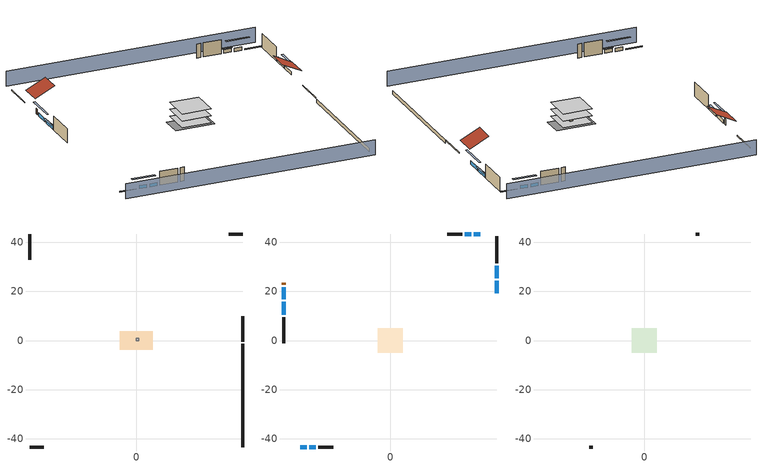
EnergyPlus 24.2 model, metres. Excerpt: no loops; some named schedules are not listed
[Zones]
crawlspace - vented
 floor foundation (Slab1 construction): -6.75,-3.75 -6.75,3.75 6.75,3.75 6.75,-3.75 z-0.91
 wall outside (RimJoist1 construction): 43.39,-0.47 43.39,9.92 z0.3:0.61
 wall outside (RimJoist2 construction): -43.39,-43.39 -37.6,-43.39 z0.3:0.61
 wall outside (RimJoist3 construction): -43.39,43.39 -43.39,32.99 z0.3:0.61
 wall outside (RimJoist4 construction): 43.39,43.39 37.6,43.39 z0.3:0.61
 wall foundation (FoundationWall1 construction): 43.39,-43.39 43.39,-1.4 z-0.91:0.3
furnace airloop ret air zone
 floor adiabatic (AdiabaticConst): 0,0 0,1 1,1 1,0 z0
 wall adiabatic (AdiabaticConst): 0,1 0,0 1,0 1,1 0,1 z0:1
 ceiling adiabatic (AdiabaticConst): 1,0 1,1 0,1 0,0 z1
conditioned space
 floor to crawlspace - vented (Floor1 construction): -5.03,-5.03 -5.03,5.03 5.03,5.03 5.03,-5.03 z0.3
 floor adiabatic (AdiabaticFloorConstruction): -5.03,-5.03 -5.03,5.03 5.03,5.03 5.03,-5.03 z2.74
 wall outside (AdiabaticWallConstruction 1): -43.39,23.62 -43.39,22.7 z0.3:2.34
 wall outside (AdiabaticWallConstruction): 43.39,19.3 43.39,24.42 / 43.39,25.35 43.39,30.46 / -43.39,15.8 -43.39,10.48 z0.3:1.46; -36.67,-43.39 -33.97,-43.39 / -33.04,-43.39 -30.34,-43.39 / 36.67,43.39 33.97,43.39 / 33.04,43.39 30.34,43.39 z0.3:1.52; -43.39,21.77 -43.39,16.73 z0.3:1.43
 wall outside (Wall1 construction): 43.39,31.39 43.39,42.46 z0.3:5.18
 wall outside (Wall2 construction): -29.42,-43.39 -23.27,-43.39 z0.3:5.18
 wall outside (Wall3 construction): -43.39,9.55 -43.39,-1.13 z0.3:5.18
 wall outside (Wall4 construction): 29.42,43.39 23.27,43.39 z0.3:5.18
 window (WindowConstruction): 43.39,19.3 43.39,24.42 z0.3:1.46
 window (WindowConstruction 1): 43.39,25.35 43.39,30.46 z0.3:1.46
 window (WindowConstruction 2): -36.67,-43.39 -33.97,-43.39 z0.3:1.52
 window (WindowConstruction 3): -33.04,-43.39 -30.34,-43.39 z0.3:1.52
 window (WindowConstruction 4): -43.39,21.77 -43.39,16.73 z0.3:1.43
 window (WindowConstruction 5): -43.39,15.8 -43.39,10.48 z0.3:1.46
 window (WindowConstruction 6): 36.67,43.39 33.97,43.39 z0.3:1.52
 window (WindowConstruction 7): 33.04,43.39 30.34,43.39 z0.3:1.52
 door (Door): -43.39,23.61 -43.39,22.7 z0.3:2.34
 ceiling adiabatic (AdiabaticFloorConstruction): 5.03,-5.03 5.03,5.03 -5.03,5.03 -5.03,-5.03 z2.74
attic - vented
 floor to conditioned space (Floor2 construction Reversed): -5.03,-5.03 -5.03,5.03 5.03,5.03 5.03,-5.03 z5.18
 wall outside (Wall5 construction): -22.34,-43.39 -20.89,-43.39 z0.3:5.18
 wall outside (Wall6 construction): 22.34,43.39 20.89,43.39 z0.3:5.18
 roof outside (Roof1 construction): 43.39,18.37,5.18 36.66,18.37,8.55 36.66,10.85,8.55 43.39,10.85,5.18
 roof outside (Roof2 construction): -43.39,24.54,5.18 -36.66,24.54,8.55 -36.66,32.07,8.55 -43.39,32.07,5.18
shading: 43.39,47.96 -43.39,47.96 / -43.39,-47.96 43.39,-47.96 z0:5.18; 43.39,27.16 43.39,16.56 44,16.56 44,27.16 z4.21; 43.39,30.77 43.39,25.04 44,25.04 44,30.77 z1.77; -31.23,-43.39 -39.41,-43.39 -39.41,-44 -31.23,-44 z4.27; -30.04,-43.39 -33.35,-43.39 -33.35,-44 -30.04,-44 z1.83; -43.39,13.99 -43.39,24.52 -44,24.52 -44,13.99 z4.18; -43.39,10.18 -43.39,16.11 -44,16.11 -44,10.18 z1.77; 31.23,43.39 39.41,43.39 39.41,44 31.23,44 z4.27; 30.04,43.39 33.35,43.39 33.35,44 30.04,44 z1.83
[Building]
Building 1: Terrain=Suburbs
[Site:Location]
Portland Intl Arpt_OR: Latitude {deg}=45.59; Longitude {deg}=-122.6; Time Zone {hr}=-8; Elevation {m}=33; Keep Site Location Information=Yes
[Site:GroundTemperature:Shallow]
10.2558, 8.96328, 8.85977, 9.47314, 11.9355, 14.3863, 16.5111, 17.8571, 17.9714, 16.8767, 14.8061, 12.4304
[Site:WaterMainsTemperature]
Calculation Method=Schedule; Temperature Schedule=mains temperature schedule
[Material] Roughness=Rough; Thermal Absorptance=0.9
Name | Thickness {m} | Conductivity {W/m-K} | Density {kg/m3} | Specific Heat {J/kg-K} | Solar Absorptance | Visible Absorptance
asphalt or fiberglass shingles | 0.00635 | 0.162714 | 1121.4 | 1465.45 | 0.85 | 0.85
ceiling loosefill ins | 0.338667 | 0.0480833 | 16.02 | 1046.75 | 0.7 | 0.7
ceiling stud and cavity | 0.1397 | 0.0920385 | 65.682 | 1177.47 | 0.7 | 0.7
concrete 8.0 in. | 0.2032 | 1.803125 | 2242.8 | 837.4 | 0.7 | 0.7
door material | 0.04445 | 0.0612267 | 512.64 | 1214.23 | 0.7 | 0.7
fiber cement siding | 0.009525 | 0.258207 | 347.634 | 1004.88 | 0.5 | 0.5
floor covering | 0.0127 | 0.0433444 | 54.468 | 1339.84 | 0.6 | 0.6
floor rigid ins; wall rigid ins | 0.512978 | 0.029427 | 32.04 | 1214.23 | 0.7 | 0.7
floor stud and cavity | 0.1397 | 0.923637 | 92.3553 | 1139.71 | 0.7 | 0.7
floor stud and cavity 1 | 0.1397 | 1.75129 | 37.0049 | 1207.88 | 0.7 | 0.7
furniture material conditioned space 1 | 0.1524 | 0.115458 | 640.8 | 1214.23 | 0.6 | 0.6
gypsum board | 0.0127 | 0.160291 | 801 | 837.4 | 0.6 | 0.6
osb sheathing 0.5 in. | 0.0127 | 0.115458 | 512.64 | 1214.23 | 0.6 | 0.6
osb sheathing 0.5 in. 1 | 0.0127 | 0.115458 | 512.64 | 1214.23 | 0.7 | 0.7
osb sheathing 0.75 in. | 0.01905 | 0.115458 | 512.64 | 1214.23 | 0.7 | 0.7
rim joist stud and cavity | 0.0508 | 0.178804 | 50.32683 | 1063.81 | 0.6 | 0.6
roof rigid ins | 0.00281632 | 0.029427 | 32.04 | 1214.23 | 0.7 | 0.7
soil 0.5 in. | 0.0127 | 1.3848 | 1842.3 | 418.7 | 0.7 | 0.7
wall stud and cavity | 0.1397 | 0.551395 | 139.0536 | 1170.24 | 0.7 | 0.7
wall stud and cavity 1 | 0.1397 | 0.346631 | 139.0536 | 1170.24 | 0.6 | 0.6
wall stud and cavity 2 | 0.0889 | 0.380278 | 52.3479 | 1209.89 | 0.7 | 0.7
wall stud and cavity 3 | 0.0889 | 0.391764 | 83.0341 | 1211.67 | 0.7 | 0.7
wood siding; wood siding 1 | 0.0254 | 0.102417 | 544.68 | 1172.36 | 0.7 | 0.7
[Material:NoMass]
Adiabatic: Roughness=Rough; Thermal Resistance {m2-K/W}=176.1; Thermal Absorptance=0.9; Solar Absorptance=0.7; Visible Absorptance=0.7
[WindowMaterial:SimpleGlazingSystem]
WindowMaterial: U-Factor {W/m2-K}=2.78222; Solar Heat Gain Coefficient=0.56
[Construction]
AdiabaticConst: Adiabatic
AdiabaticFloorConstruction: floor stud and cavity 1, floor rigid ins, osb sheathing 0.75 in., floor covering
AdiabaticWallConstruction: wood siding, wall rigid ins, wall stud and cavity 2, gypsum board
AdiabaticWallConstruction 1: wood siding 1, wall rigid ins, wall stud and cavity 2, gypsum board
Door: door material
Floor1 construction: floor stud and cavity, osb sheathing 0.75 in., floor covering
Floor2 construction Reversed: gypsum board, ceiling stud and cavity, ceiling loosefill ins
FoundationWall1 construction: concrete 8.0 in.
furniture construction conditioned space 1: furniture material conditioned space 1
PartitionWallConstruction: gypsum board, wall stud and cavity 3, gypsum board
RimJoist1 construction; RimJoist2 construction; RimJoist3 construction; RimJoist4 construction: fiber cement siding, rim joist stud and cavity
Roof1 construction; Roof2 construction: asphalt or fiberglass shingles, roof rigid ins, osb sheathing 0.5 in.
Slab1 construction: soil 0.5 in.
Wall1 construction; Wall2 construction; Wall3 construction; Wall4 construction: fiber cement siding, osb sheathing 0.5 in. 1, wall stud and cavity, gypsum board
Wall5 construction; Wall6 construction: fiber cement siding, osb sheathing 0.5 in. 1, wall stud and cavity 1
WindowConstruction; WindowConstruction 1; WindowConstruction 2; WindowConstruction 3; WindowConstruction 4; WindowConstruction 5; WindowConstruction 6; WindowConstruction 7: WindowMaterial
[Zone] Multiplier=1
Name | Volume {m3} | Part of Total Floor Area
attic - vented | 75.9013 | Yes
conditioned space | 493.619 | Yes
crawlspace - vented | 123.405 | Yes
furnace airloop ret air zone | 1 | No
[Space]
Name | Zone | Volume {m3} | Space Type
attic - vented 1 | attic - vented | 75.9013
conditioned space 1 | conditioned space | 493.619
crawlspace - vented 1 | crawlspace - vented | 123.405
furnace airloop ret air space | furnace airloop ret air zone |  | Plenum Space Type
[ZoneInfiltration:EffectiveLeakageArea]
infil attic - vented 1: Zone or Space=attic - vented 1; Schedule=Always On Discrete; Effective Air Leakage Area {cm2}=3373.59; Stack Coefficient=0.000156436; Wind Coefficient=4.26639e-05
[ZoneMixing] Schedule=Always On Continuous; Design Flow Rate Calculation Method=Flow/Zone; Design Flow Rate {m3/s}=0
Name | Zone or Space | Source Zone or Space
whole house fan mix | attic - vented | conditioned space
furnace airloop_0 ZoneMixDZToCond mix | conditioned space | crawlspace - vented
furnace airloop_0 ZoneMixCondToDZ mix | crawlspace - vented | conditioned space
[SurfaceProperty:IncidentSolarMultiplier] Incident Solar Multiplier=1; Incident Solar Multiplier Schedule=trans schedule winter=0.85 summer=0.7
Window1; Window2; Window3; Window4; Window5; Window6; Window7; Window8
[InternalMass] Zone or ZoneList=conditioned space; Space or SpaceList=conditioned space 1
Name | Construction | Surface Area {m2}
furniture mass conditioned space 1 | furniture construction conditioned space 1 | 80.97429
partition wall mass | PartitionWallConstruction | 202.436
[Lights]
interior lighting: Zone or ZoneList or Space or SpaceList=conditioned space 1; Schedule=lighting_interior; Design Level Calculation Method=LightingLevel; Lighting Level {W}=410.126; Return Air Fraction=0; Fraction Radiant=0.6; Fraction Visible=0.2; Fraction Replaceable=1
[People]
occupants: Zone or ZoneList or Space or SpaceList=conditioned space 1; Number of People Schedule=occupants; Number of People Calculation Method=People; Number of People=1; Fraction Radiant=0.314171; Sensible Heat Fraction=0.56303; Activity Level Schedule=occupants activity schedule; Carbon Dioxide Generation Rate {m3/s-W}=0; Enable ASHRAE 55 Comfort Warnings=No; Mean Radiant Temperature Calculation Type=EnclosureAveraged
[ElectricEquipment] Zone or ZoneList or Space or SpaceList=conditioned space 1; Design Level Calculation Method=EquipmentLevel
Name | Schedule | Design Level {W} | Fraction Latent | Fraction Radiant | Fraction Lost
ceiling fan | ceiling_fan | 17.4571 | 0 | 0.558 | 0
clothes dryer | clothes_dryer | 12425.3 | 0.015 | 0.081 | 0.85
clothes washer | clothes_washer | 493.223 | 0.03 | 0.162 | 0.7
cooking range | cooking_range | 3743.47 | 0.08 | 0.432 | 0.2
dishwasher | dishwasher | 890.497 | 0.3 | 0.18 | 0.4
freezer | freezer schedule | 194.914 | 0 | 0.6 | 0
fridge | fridge schedule | 45.9075 | 0 | 0.6 | 0
fridge 1 | fridge schedule 1 | 90.9498 | 0 | 0.6 | 0
mech vent bath fan 0 | mech vent bath fan 0 schedule | 30 | 0 | 0 | 1
mech vent house fan | mech vent house fan schedule | 0 | 0 | 0 | 1
mech vent house fan cfis | mech vent house fan cfis schedule | 0 | 0 | 0 | 0
mech vent range fan 0 | mech vent range fan 0 schedule | 30 | 0 | 0 | 1
misc plug loads | plug_loads_other | 620.456 | 0.021 | 0.558 | 0.049
misc tv | plug_loads_tv | 757.991 | 0 | 0.6 | 0
whole house fan | Always On Discrete | 0 | 0 | 0 | 1
[OtherEquipment] Design Level Calculation Method=EquipmentLevel
Name | Fuel Type | Zone or ZoneList or Space or SpaceList | Schedule | Design Level {W} | Fraction Latent | Fraction Radiant | Fraction Lost
clothes dryer 1 | Electricity | conditioned space 1 | clothes_dryer | 0 | 0.015 | 0.081 | 0.85
cooking range 1 | Electricity | conditioned space 1 | cooking_range | 0 | 0.08 | 0.432 | 0.2
furnace airloop_0 SupCondToLv; furnace airloop_0 SupSensLkToCond; mech vent house fan sensible load; water heater sens | None | conditioned space 1 | Always On Discrete | 0 | 0 | 0 | 0
furnace airloop_0 SupLatLkToCond; mech vent house fan latent load; water heater lat | None | conditioned space 1 | Always On Discrete | 0 | 1 | 0 | 0
general water use latent | None | conditioned space 1 | general water use schedule | 25.6591 | 1 | 0 | 0
general water use sensible | None | conditioned space 1 | general water use schedule | -25.2881 | 0 | 0.6 | 0
water heater energy adjustment1 | Electricity | conditioned space 1 | Always On Discrete | 0.01 | 0 | 0 | 1
furnace airloop_0 RetCondToDZ; furnace airloop_0 SupCondToDZ; furnace airloop_0 SupSensLkToDZ | None | crawlspace - vented 1 | Always On Discrete | 0 | 0 | 0 | 0
furnace airloop_0 SupLatLkToDZ | None | crawlspace - vented 1 | Always On Discrete | 0 | 1 | 0 | 0
furnace airloop_0 RetCondToRP; furnace airloop_0 RetSensLkToRP | None | furnace airloop ret air space | Always On Discrete | 0 | 0 | 0 | 0
furnace airloop_0 RetLatLkToRP | None | furnace airloop ret air space | Always On Discrete | 0 | 1 | 0 | 0
[ZoneInfiltration:DesignFlowRate] Schedule=Always On Discrete
Name | Zone or ZoneList or Space or SpaceList | Design Flow Rate Calculation Method | Design Flow Rate {m3/s} | Air Changes per Hour {1/hr} | Constant Term Coefficient | Temperature Term Coefficient | Velocity Term Coefficient | Velocity Squared Term Coefficient
infil flow; natural vent flow; whole house fan flow | conditioned space 1 | Flow/Zone | 0
crawlspace_vented 1 duct leakage imbalance infil flow | crawlspace - vented 1 | Flow/Zone | 0
infil crawlspace - vented 1 | crawlspace - vented 1 | AirChanges/Hour |  | 2.6013 | 1 | 0 | 0 | 0
[SurfaceProperty:ExposedFoundationPerimeter]
Slab1: Exposed Perimeter Calculation Method=TotalExposedPerimeter; Total Exposed Perimeter {m}=41.9862
[SpaceList]
Plenum Space Type: furnace airloop ret air space
[AvailabilityManager:Scheduled]
furnace airloop Availability Manager: Schedule=Always On Discrete
[AirLoopHVAC:ReturnPlenum]
Air Loop HVAC Return Plenum 1: Zone=furnace airloop ret air zone
[WaterUse:Equipment]
dishwasher: Peak Flow Rate {m3/s}=1.56527e-05; Flow Rate Fraction Schedule=hot_water_dishwasher
[Foundation:Kiva]
Foundation Kiva 1: Initial Indoor Air Temperature {C}=8.52769; Wall Height Above Grade {m}=0.3048; Wall Depth Below Slab {m}=0.2032
[Foundation:Kiva:Settings]
Soil Conductivity {W/m-K}=1.3848; Soil Density {kg/m3}=1842.3; Soil Specific Heat {J/kg-K}=418.7; Ground Solar Absorptivity=0.9; Ground Thermal Absorptivity=0.9; Ground Surface Roughness {m}=0.03; Far-Field Width {m}=40; Deep-Ground Boundary Condition=ZeroFlux; Deep-Ground Depth {m}=40; Minimum Cell Dimension {m}=0.2; Maximum Cell Growth Coefficient=3; Simulation Timestep=Timestep
[Exterior:Lights]
exterior lighting: Schedule=exterior lighting schedule; Design Level {W}=12.0218
[EnergyManagementSystem:GlobalVariable]
furnace_airloop_0_DuctImbalLkExhFanEquivCond
furnace_airloop_0_DuctImbalLkExhFanEquivDZ
furnace_airloop_0_DuctImbalLkSupFanEquivCond
furnace_airloop_0_DuctImbalLkSupFanEquivDZ
furnace_airloop_0_DZ_T
furnace_airloop_0_DZ_W
furnace_airloop_0_RetCondToDZ
furnace_airloop_0_RetCondToRP
furnace_airloop_0_RetLatLkToRP
furnace_airloop_0_RetSensLkToRP
furnace_airloop_0_SupCondToDZ
furnace_airloop_0_SupCondToLv
furnace_airloop_0_SupLatLkToCond
furnace_airloop_0_SupLatLkToDZ
furnace_airloop_0_SupSensLkToCond
furnace_airloop_0_SupSensLkToDZ
furnace_airloop_0_ZoneMixCondToDZ
furnace_airloop_0_ZoneMixDZToCond
furnace_airloop_AH_MFR
furnace_airloop_AH_Tout
furnace_airloop_AH_VFR
furnace_airloop_AH_Wout
furnace_airloop_Fan_RTF
furnace_airloop_RA_T
furnace_airloop_Ra_W
infil_program_Qfan
infil_program_Qinf
natural_vent_program_Qnv
natural_vent_program_Qwhf
[EnergyManagementSystem:Sensor]
Name | Output:Variable or Output:Meter Index Key | Output:Variable or Output:Meter
airflow_gain | infil flow | Infiltration Sensible Heat Gain Energy
airflow_gain_1 | natural vent flow | Infiltration Sensible Heat Gain Energy
airflow_gain_2 | whole house fan flow | Infiltration Sensible Heat Gain Energy
airflow_loss | infil flow | Infiltration Sensible Heat Loss Energy
airflow_loss_1 | natural vent flow | Infiltration Sensible Heat Loss Energy
airflow_loss_2 | whole house fan flow | Infiltration Sensible Heat Loss Energy
clg_load_cond |  | Cooling:EnergyTransfer:Zone:CONDITIONED SPACE
clg_load_duct |  | Cooling:EnergyTransfer:Zone:FURNACE AIRLOOP RET AIR ZONE
clg_sp_s; clg_sp_s_1 | cooling setpoint | Schedule Value
clothes_dryer_exhaust_0_sch_s | clothes_dryer | Schedule Value
cool_season | cooling season schedule | Schedule Value
ducts_conv | furnace airloop_0 RetCondToRP | Other Equipment Convective Heating Energy
ducts_conv_1 | furnace airloop_0 RetLatLkToRP | Other Equipment Convective Heating Energy
ducts_conv_2 | furnace airloop_0 RetSensLkToRP | Other Equipment Convective Heating Energy
ducts_conv_3 | furnace airloop_0 SupCondToLv | Other Equipment Convective Heating Energy
ducts_conv_4 | furnace airloop_0 SupLatLkToCond | Other Equipment Convective Heating Energy
ducts_conv_5 | furnace airloop_0 SupSensLkToCond | Other Equipment Convective Heating Energy
ducts_rad | furnace airloop_0 RetCondToRP | Other Equipment Radiant Heating Energy
ducts_rad_1 | furnace airloop_0 RetLatLkToRP | Other Equipment Radiant Heating Energy
ducts_rad_2 | furnace airloop_0 RetSensLkToRP | Other Equipment Radiant Heating Energy
ducts_rad_3 | furnace airloop_0 SupCondToLv | Other Equipment Radiant Heating Energy
ducts_rad_4 | furnace airloop_0 SupLatLkToCond | Other Equipment Radiant Heating Energy
ducts_rad_5 | furnace airloop_0 SupSensLkToCond | Other Equipment Radiant Heating Energy
furnace_airloop_0_DZ_T_s | crawlspace - vented | Zone Air Temperature
furnace_airloop_0_DZ_W_s | crawlspace - vented | Zone Mean Air Humidity Ratio
furnace_airloop_AH_MFR_s | Node 6 | System Node Mass Flow Rate
furnace_airloop_AH_Tout_s | Node 6 | System Node Temperature
furnace_airloop_AH_VFR_s | Node 6 | System Node Current Density Volume Flow Rate
furnace_airloop_AH_Wout_s | Node 6 | System Node Humidity Ratio
furnace_airloop_RA_T_s | Node 9 | System Node Temperature
furnace_airloop_Ra_W_s | Node 9 | System Node Humidity Ratio
htg_load_cond |  | Heating:EnergyTransfer:Zone:CONDITIONED SPACE
htg_load_duct |  | Heating:EnergyTransfer:Zone:FURNACE AIRLOOP RET AIR ZONE
htg_sp_s; htg_sp_s_1 | heating setpoint | Schedule Value
ig_ee_conv | ceiling fan | Electric Equipment Convective Heating Energy
ig_ee_conv_1 | clothes dryer | Electric Equipment Convective Heating Energy
ig_ee_conv_10 | whole house fan | Electric Equipment Convective Heating Energy
ig_ee_conv_3 | cooking range | Electric Equipment Convective Heating Energy
ig_ee_conv_4 | dishwasher | Electric Equipment Convective Heating Energy
ig_ee_conv_5 | freezer | Electric Equipment Convective Heating Energy
ig_ee_conv_6 | fridge | Electric Equipment Convective Heating Energy
ig_ee_conv_7 | fridge 1 | Electric Equipment Convective Heating Energy
ig_ee_conv_8 | misc plug loads | Electric Equipment Convective Heating Energy
ig_ee_conv_9 | misc tv | Electric Equipment Convective Heating Energy
ig_ee_rad | ceiling fan | Electric Equipment Radiant Heating Energy
ig_ee_rad_1 | clothes dryer | Electric Equipment Radiant Heating Energy
ig_ee_rad_10 | whole house fan | Electric Equipment Radiant Heating Energy
ig_ee_rad_3 | cooking range | Electric Equipment Radiant Heating Energy
ig_ee_rad_4 | dishwasher | Electric Equipment Radiant Heating Energy
ig_ee_rad_5 | freezer | Electric Equipment Radiant Heating Energy
ig_ee_rad_6 | fridge | Electric Equipment Radiant Heating Energy
ig_ee_rad_7 | fridge 1 | Electric Equipment Radiant Heating Energy
ig_ee_rad_8 | misc plug loads | Electric Equipment Radiant Heating Energy
ig_ee_rad_9 | misc tv | Electric Equipment Radiant Heating Energy
ig_lgt_conv | interior lighting | Lights Convective Heating Energy
ig_lgt_rad | interior lighting | Lights Radiant Heating Energy
ig_lgt_vis | interior lighting | Lights Visible Radiation Heating Energy
ig_oe_conv | clothes dryer 1 | Other Equipment Convective Heating Energy
ig_oe_conv_1 | cooking range 1 | Other Equipment Convective Heating Energy
ig_oe_conv_2 | general water use latent | Other Equipment Convective Heating Energy
ig_oe_conv_3 | general water use sensible | Other Equipment Convective Heating Energy
ig_oe_conv_4 | water heater energy adjustment1 | Other Equipment Convective Heating Energy
ig_oe_conv_5 | water heater lat | Other Equipment Convective Heating Energy
ig_oe_conv_6 | water heater sens | Other Equipment Convective Heating Energy
ig_oe_rad | clothes dryer 1 | Other Equipment Radiant Heating Energy
ig_oe_rad_1 | cooking range 1 | Other Equipment Radiant Heating Energy
ig_oe_rad_2 | general water use latent | Other Equipment Radiant Heating Energy
ig_oe_rad_3 | general water use sensible | Other Equipment Radiant Heating Energy
ig_oe_rad_4 | water heater energy adjustment1 | Other Equipment Radiant Heating Energy
ig_oe_rad_5 | water heater lat | Other Equipment Radiant Heating Energy
ig_oe_rad_6 | water heater sens | Other Equipment Radiant Heating Energy
ig_ppl_conv | occupants | People Convective Heating Energy
ig_ppl_rad | occupants | People Radiant Heating Energy
im_conv | furniture mass conditioned space 1 | Surface Inside Face Convection Heat Gain Energy
im_conv_1 | partition wall mass | Surface Inside Face Convection Heat Gain Energy
im_ig | furniture mass conditioned space 1 | Surface Inside Face Internal Gains Radiation Heat Gain Energy
im_ig_1 | partition wall mass | Surface Inside Face Internal Gains Radiation Heat Gain Energy
im_lgt | furniture mass conditioned space 1 | Surface Inside Face Lights Radiation Heat Gain Energy
im_lgt_1 | partition wall mass | Surface Inside Face Lights Radiation Heat Gain Energy
im_sol | furniture mass conditioned space 1 | Surface Inside Face Solar Radiation Heat Gain Energy
im_sol_1 | partition wall mass | Surface Inside Face Solar Radiation Heat Gain Energy
im_surf | furniture mass conditioned space 1 | Surface Inside Face Net Surface Thermal Radiation Heat Gain Energy
im_surf_1 | partition wall mass | Surface Inside Face Net Surface Thermal Radiation Heat Gain Energy
mech_vent_bath_fan_0_sch_s | mech vent bath fan 0 schedule | Schedule Value
mech_vent_range_fan_0_sch_s | mech vent range fan 0 schedule | Schedule Value
mv_conv | mech vent bath fan 0 | Electric Equipment Convective Heating Energy
mv_conv_1 | mech vent house fan | Electric Equipment Convective Heating Energy
mv_conv_2 | mech vent house fan cfis | Electric Equipment Convective Heating Energy
mv_conv_3 | mech vent range fan 0 | Electric Equipment Convective Heating Energy
mv_conv_4 | mech vent house fan latent load | Other Equipment Convective Heating Energy
mv_conv_5 | mech vent house fan sensible load | Other Equipment Convective Heating Energy
mv_rad | mech vent bath fan 0 | Electric Equipment Radiant Heating Energy
mv_rad_1 | mech vent house fan | Electric Equipment Radiant Heating Energy
mv_rad_2 | mech vent house fan cfis | Electric Equipment Radiant Heating Energy
mv_rad_3 | mech vent range fan 0 | Electric Equipment Radiant Heating Energy
mv_rad_4 | mech vent house fan latent load | Other Equipment Radiant Heating Energy
mv_rad_5 | mech vent house fan sensible load | Other Equipment Radiant Heating Energy
natural_vent_s | natural vent schedule | Schedule Value
out_pb_s |  | Site Outdoor Air Barometric Pressure
out_wt_s |  | Site Outdoor Air Humidity Ratio
site_vw_s |  | Site Wind Speed
ss_back_out | Window1 | Surface Window Shortwave from Zone Back Out Window Heat Transfer Rate
ss_back_out_1 | Window2 | Surface Window Shortwave from Zone Back Out Window Heat Transfer Rate
ss_back_out_2 | Window3 | Surface Window Shortwave from Zone Back Out Window Heat Transfer Rate
ss_back_out_3 | Window4 | Surface Window Shortwave from Zone Back Out Window Heat Transfer Rate
ss_back_out_4 | Window5 | Surface Window Shortwave from Zone Back Out Window Heat Transfer Rate
ss_back_out_5 | Window6 | Surface Window Shortwave from Zone Back Out Window Heat Transfer Rate
ss_back_out_6 | Window7 | Surface Window Shortwave from Zone Back Out Window Heat Transfer Rate
ss_back_out_7 | Window8 | Surface Window Shortwave from Zone Back Out Window Heat Transfer Rate
ss_conv | Door1 | Surface Inside Face Convection Heat Gain Energy
ss_conv_1 | Window1 | Surface Inside Face Convection Heat Gain Energy
ss_conv_2 | Window2 | Surface Inside Face Convection Heat Gain Energy
ss_conv_3 | Window3 | Surface Inside Face Convection Heat Gain Energy
ss_conv_4 | Window4 | Surface Inside Face Convection Heat Gain Energy
ss_conv_5 | Window5 | Surface Inside Face Convection Heat Gain Energy
ss_conv_6 | Window6 | Surface Inside Face Convection Heat Gain Energy
ss_conv_7 | Window7 | Surface Inside Face Convection Heat Gain Energy
ss_conv_8 | Window8 | Surface Inside Face Convection Heat Gain Energy
ss_ig | Door1 | Surface Inside Face Internal Gains Radiation Heat Gain Energy
ss_ig_1 | Window1 | Surface Inside Face Internal Gains Radiation Heat Gain Energy
ss_ig_2 | Window2 | Surface Inside Face Internal Gains Radiation Heat Gain Energy
ss_ig_3 | Window3 | Surface Inside Face Internal Gains Radiation Heat Gain Energy
ss_ig_4 | Window4 | Surface Inside Face Internal Gains Radiation Heat Gain Energy
ss_ig_5 | Window5 | Surface Inside Face Internal Gains Radiation Heat Gain Energy
ss_ig_6 | Window6 | Surface Inside Face Internal Gains Radiation Heat Gain Energy
ss_ig_7 | Window7 | Surface Inside Face Internal Gains Radiation Heat Gain Energy
ss_ig_8 | Window8 | Surface Inside Face Internal Gains Radiation Heat Gain Energy
ss_lgt | Door1 | Surface Inside Face Lights Radiation Heat Gain Energy
ss_sol | Door1 | Surface Inside Face Solar Radiation Heat Gain Energy
ss_surf | Door1 | Surface Inside Face Net Surface Thermal Radiation Heat Gain Energy
ss_surf_1 | Window1 | Surface Inside Face Net Surface Thermal Radiation Heat Gain Energy
ss_surf_2 | Window2 | Surface Inside Face Net Surface Thermal Radiation Heat Gain Energy
ss_surf_3 | Window3 | Surface Inside Face Net Surface Thermal Radiation Heat Gain Energy
ss_surf_4 | Window4 | Surface Inside Face Net Surface Thermal Radiation Heat Gain Energy
